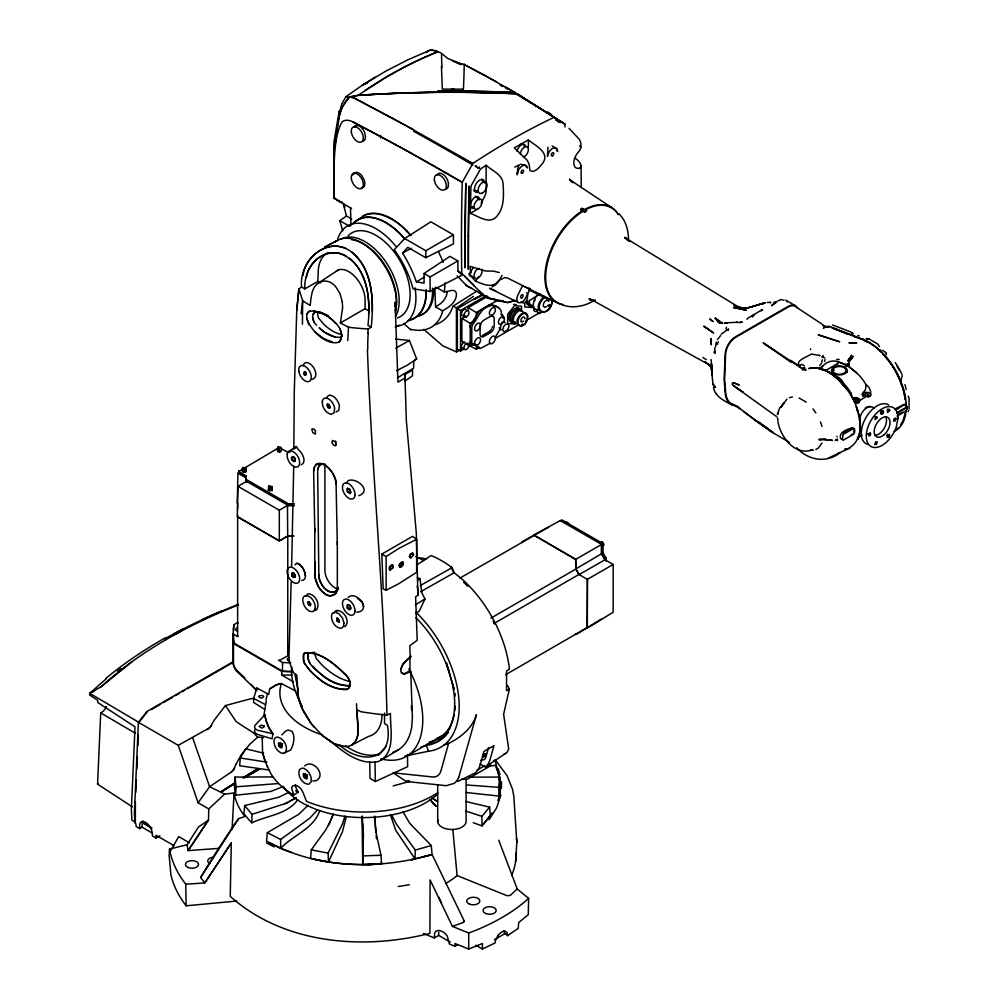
<?xml version="1.0" encoding="UTF-8"?>
<svg xmlns="http://www.w3.org/2000/svg" width="999" height="999" viewBox="0 0 999 999"><rect width="100%" height="100%" fill="white"/><g stroke="black" fill="none" stroke-linecap="round" stroke-linejoin="round"><path stroke-width="1.5" d="M293.981 536.051L287.787 536.051L287.737 655.769L280.095 660.177L278.546 660.202L282.517 662.487L290.809 662.874M337.999 588.061C331.718 600.224 317.357 583.079 318.806 574.313L317.657 469.73L319.48 464.91L323.289 463.811M314.785 561.763L314.922 577.16L318.818 587.3A15.609 9.203 61.2 0 0 324.026 593.144C328.796 598.376 338.461 595.566 337.337 587.799L337.325 541.458M468.069 310.127L468.069 307.704L486.988 296.778M560.339 520.679L561.888 519.88L602.946 543.543L601.498 544.455L601.56 553.821L605.007 559.765L613.161 564.485L613.161 612.237L590.421 626.298L587.35 627.946L587.35 579.383L578.983 574.437L575.886 569.068L575.586 559.452L534.378 535.314L459.877 578.134M292.282 671.54A57.642 33.279 0 0 1 282.492 671.191L282.517 662.487M505.182 86.801L514.96 92.532L514.947 93.794A1137.911 929.107 0 0 0 379.632 94.093L358.366 95.317L349.175 97.353L341.97 107.53L339.373 115.872L333.753 151.236L334.215 198.464L333.716 162.762M333.966 166.184C334.777 151.661 335.077 135.165 341.845 122.103C344.817 119.243 349.4 120.117 352.747 121.778L380.594 136.501A2792.205 1663.585 61.6 0 1 462.25 182.355A2134.826 1232.554 -60 0 0 461.75 273.301L483.279 295.017A42.695 24.65 -60 0 0 494.705 299.363M498.776 840.271L517.22 888.985L528.621 898.388A195.317 112.762 0 0 1 468.706 932.991L468.706 949.05L482.405 943.518L482.43 949.038L495.017 942.956L495.804 939.372L498.339 935.089M503.758 930.606A8.891 5.132 -60 0 1 504.47 933.203L507.642 935.663L507.217 932.779L505.119 931.168A8.866 4.633 -55.9 0 0 498.326 935.064M327.36 406.131L327.36 404.183L329.046 404.732L329.67 408.104L327.997 407.542L327.36 406.131L329.395 407.617L330.02 406.73L329.67 408.104L329.87 407.367M294.418 505.519L288.349 505.494L288.361 503.758L246.129 479.37L246.079 475.874L238.611 471.54L278.546 447.839M293.706 466.296L291.621 566.645M293.831 449.375L294.255 392.707L296.753 310.264L298.876 288.923L301.598 287.013C298.713 262.537 324.95 236.014 348.751 250.025C373.201 266.621 373.988 300.687 371.216 327.21L368.206 328.958A173.302 105.132 -2.7 0 1 348.539 327.235M330.319 821.59L325.861 829.719L311.288 849.787L310.577 858.341C327.597 862.636 345.179 864.422 362.712 864.572L363.411 834.527L362.325 818.119M423.439 933.528L434.29 937.911L434.627 933.004L435.789 931.355L438.099 930.481A9.153 5.844 48 0 1 447.24 935.988L449.425 944.03L454.982 946.278L457.48 944.829M454.982 946.278L455.007 943.506L468.706 949.05M302.422 324.2L302.66 300.761L298.876 288.923L296.753 310.264M374.563 816.146L376.198 833.266L380.994 855.269L381.593 863.91L362.712 864.572L362.038 816.907M514.947 93.794L514.96 92.532L483.866 74.888L464.135 64.498L460.826 63.936M288.349 505.494L246.079 481.093L246.079 475.874M262.225 738.298L262.6 752.996L267.47 767.145M238.848 470.766L238.674 473.314L246.129 477.647L246.116 481.618L237.949 486.326L237.25 516.545L279.308 540.821L287.712 536.076L292.832 536.026M470.229 213.411L470.979 186.039L480.507 169.068L486.113 165.197C491.845 170.667 502.572 174.388 503.059 183.716C503.708 195.105 504.682 208.054 496.141 217.07C488.573 224.613 477.772 215.684 470.229 213.411L474.925 210.702A9.965 5.757 -60 0 0 476.573 209.553M495.879 760.589L506.98 775.524L512.487 789.123L513.798 796.003L516.82 842.407L515.571 861.875M468.706 932.991L452.422 926.41L430.094 879.932L429.907 933.366C362.837 950.399 283.691 944.08 230.245 896.365L231.293 842.969L204.832 882.891L200.599 877.534A1055.044 761.038 -34 0 1 233.179 826.36L238.823 818.481L244.98 816.545A130.419 75.3 0 0 1 234.066 793.019L224.638 794.105L208.766 808.928L208.516 819.954L188.112 850.611L218.818 848.376M297.739 799.799C287.1 814.597 267.058 815.459 251.823 822.814L252.023 814.322L244.63 805.581L278.521 797.327L288.711 792.419M246.004 482.342L246.116 477.684L237.949 472.964L237.25 503.184M514.697 167.145L519.33 164.785L517.682 168.332L517.257 174.8L517.557 172.677A7.118 4.108 -60 0 1 522.24 165.959A7.118 4.108 -60 0 1 527.06 166.97L527.335 167.957L525.387 165.359L520.529 164.211M380.557 137.899L380.607 135.552M841.245 381.243L841.283 379.807L843.918 383.566A40.547 23.414 60 0 1 851.185 393.344L851.21 395.142M277.31 450.761L277.972 447.04L280.132 446.928L281.243 447.664L281.431 450.799L279.845 452.035L277.897 451.698L277.972 447.04M372.327 311.076C372.839 290.022 368.856 265.859 351.636 251.823M272.103 489.385L272.19 486.588L268.956 485.964L268.394 490.247L271.878 490.584L272.103 489.385L270.904 488.698M291.171 582.142L288.923 658.428A178.297 97.415 2.5 0 0 293.619 672.864L296.778 674.962L297.977 695.179L301.686 707.554L311.251 723.688L322.552 735.764L334.603 743.868L345.442 746.715L349.887 745.991L368.656 736.35A44.493 25.687 60 0 0 382.018 714.36M413.524 554.745L412.787 555.744L412.812 553.221L410.139 554.67L409.403 556.768L411.064 553.721L412.812 553.221L413.524 554.745L410.614 558.254L409.54 555.819M303.446 773.588L303.359 776.485L304.683 778.258L306.668 778.758L306.868 775.374L303.446 773.588L305.507 774.1L306.83 775.873L306.668 778.758M371.216 327.21L367.982 325.337C370.866 299.962 368.082 264.285 340.409 253.734C319.568 247.74 303.446 269.705 304.832 288.886L301.598 287.013M535.501 106.668L535.539 105.432L510.664 90.797M246.079 481.093L246.129 479.37M308.129 805.157L298.826 814.26L267.32 832.666L266.546 841.046C311.176 866.183 365.634 869.592 415.01 858.84L415.309 850.049L396.715 824.612L392.07 815.796M245.916 470.754L246.016 467.944L242.707 467.407L242.245 471.703L245.704 472.003L245.916 470.754L244.655 470.104M291.658 666.733C290.634 678.995 294.668 691.033 299.887 701.96M304.832 288.886L317.844 281.406L318.231 271.391A43.194 24.938 60 0 1 327.61 252.859M187.125 844.754L188.112 850.611L208.516 819.954L198.389 827.11L187.125 844.754A355.432 205.207 0 0 0 169.518 849.175A195.317 112.762 0 0 0 185.739 884.14L186.151 905.806L236.8 901.048M347.714 340.659L348.526 327.247L340.384 322.952L342.582 307.942M354.92 742.294L351.798 745.104C362.699 737.025 356.293 720.991 357.205 709.839L360.851 711.688A178.334 97.39 2.5 0 0 386.988 715.022L390.459 713.436C390.035 728.995 396.341 753.371 378.246 761.55C359.34 765.571 342.47 751.31 328.971 739.984M132.33 806.83L97.565 784.153L100.712 712.924L101.686 712.362A7.48 4.321 -60 0 0 106.356 706.43M233.229 661.675L146.978 711.475L138.399 722.327L134.39 812.874L134.865 823.051L135.876 823.638L136.139 826.535L139.635 828.558L142.045 827.172L142.42 822.552L151.848 828.009M135.377 801.697L135.34 822.202L131.868 820.092L131.369 809.377L135.015 726.81L97.677 702.447L97.777 700.374L89.673 695.004L89.723 693.294L106.493 678.558M135.789 792.357L136.339 779.919M136.826 769.043L137.375 756.593M137.85 745.716L138.337 734.827M483.466 757.155L483.603 754.108L485.239 753.758L486.513 754.794L483.916 756.543L482.679 755.669L483.603 754.108M434.29 937.911L438.636 935.401L438.786 932.204M485.089 756.867L485.239 753.758M232.08 829.332L234.066 793.019M282.68 786.725L270.791 791.483L235.627 795.229L236.076 786.812L235.04 777.097L272.64 776.922M909.053 408.978L909.053 398.251L908.166 396.066M282.118 745.229L281.98 747.602L280.657 747.839L278.609 745.978L278.484 743.044L280.244 742.844L282.118 745.229L282.043 744.517L280.981 743.368L279.745 743.768L281.006 746.34L282.23 745.941L282.043 744.517M529.12 300.362L529.92 304.545L533.404 305.844M848.651 366.358L858.853 374.937A40.547 23.414 60 0 1 866.133 384.715L865.471 389.71L862.249 393.693A4.271 2.46 0 0 0 867.157 396.091L869.417 396.678L870.579 395.641M321.228 312.737C331.094 317.382 348.164 330.619 338.898 342.207C316.695 348.651 285.789 295.329 326.835 315.759M714.56 351.723L714.809 347.764M235.04 777.097L234.528 784.877A129.321 74.663 0 0 0 235.627 795.229M295.592 784.627L295.454 786.638L298.139 792.195L293.718 795.042A98.202 56.693 0 0 1 267.445 766.146M368.643 313.411C369.755 293.793 365.434 271.366 349.538 258.279M434.84 287.924L435.564 306.88L442.345 310.789C448.838 307.605 456.368 302.135 456.468 294.143A11.364 6.069 -52.9 0 0 451.361 290.522L444.405 292.02L445.017 282.792M314.785 531.943L313.649 471.053C316.458 451.635 337.737 473.801 336.076 484.016L337.337 544.967M169.518 849.175L169.231 853.158L178.721 836.625L189.41 842.794M837.012 437L837.075 436.313M263.661 753.171L245.717 748.825L240.26 757.979L239.673 765.734L269.605 770.104M295.055 564.997C298.926 557.405 311.613 579.22 301.798 580.506M313.649 471.053L314.398 466.695M244.63 805.581L243.956 813.498A129.321 74.663 0 0 0 251.823 822.814M337.337 587.799L335.377 594.005L330.232 595.879C320.991 593.756 315.322 583.94 314.785 574.962L314.76 528.221M367.832 333.104L368.206 328.958M301.136 313.773L302.66 300.761L310.14 305.482C311.276 297.602 311.139 287.475 318.818 282.717L338.549 269.867M268.956 485.964L268.394 490.247M847.901 360.726L851.623 355.382L847.901 360.726L849.412 361.613L853.096 356.293L851.672 358.716M316.658 325.174C309.603 319.43 311.975 307.405 322.802 313.224M292.17 458.891L292.045 460.089L293.768 461.588L294.98 461.413L294.717 457.917L293.032 456.456L291.346 457.767L292.045 460.089L294.705 461.026L295.417 459.84L294.493 457.505L292.17 457.03L292.932 460.177M347.527 607.055L347.402 608.254L349.113 609.74L350.312 609.59L350.799 608.441L349.837 605.656L348.039 604.832L347.327 606.018L348.276 608.341L350.05 609.19L350.761 608.004L349.837 605.656M495.192 759.652C497.465 773.126 503.746 786.762 498.139 800.636L499.138 796.066L498.676 787.324L499.762 777.085L468.906 777.16M263.811 715.983L266.271 700.898M581.618 208.441L581.168 210.277L581.618 208.441L584.49 209.553A54.883 31.693 -60 0 1 618.418 214.66A54.57 31.506 -60 0 0 585.239 209.952L585.239 212.088M837.574 364.772L837.774 362.974M552.547 299.975C549.9 319.98 528.134 312.562 543.956 296.391M317.657 469.73L318.868 465.609L322.864 463.761M448.376 186.126L448.439 183.379A8.691 5.17 61.3 0 0 443.144 174.438A8.691 5.17 61.3 0 0 436.738 175.275M777.846 414.535L778.096 412.674L777.284 414.435M802.197 369.268L804.707 367.42M269.031 693.044L269.58 689.01L276.323 684.889L281.418 683.541L295.716 691.046M237.837 623.326L237.812 622.427L233.841 624.725L233.167 629.595L233.853 643.106L282.492 671.191M495.242 764.959L499.025 774.1L500.524 787.487L499.138 796.066L465.871 792.494M500.524 787.487L500.037 790.621L499.762 777.085M333.753 151.236C338.399 133.279 334.865 110.552 349.812 96.741L358.379 95.317A1138.073 929.245 0 0 1 497.127 92.932L516.97 93.731L564.934 124.151L565.009 126.985M569.018 128.347L578.883 138.861C581.88 142.507 581.855 148.863 578.271 152.135A11.151 6.444 -60 0 0 576.123 167.994L578.646 168.519C584.39 166.808 578.146 159.84 575.399 158.466M389.448 567.332L389.972 570.167L392.894 568.106L392.919 565.072L391.695 564.897L389.448 567.332L392.12 565.072L392.669 567.37L389.972 570.167L389.235 568.768L390.259 565.933M402.959 562.125L400.075 563.399L399.363 565.409L400.075 567.22L401.748 566.733L403.346 564.46L402.959 562.125L401.448 562.212L399.288 565.546L400.075 567.22L402.797 563.436L403.346 564.46M547.976 147.203L547.44 156.393L548.301 153.571A7.118 4.108 -60 0 1 553.246 148.114A7.118 4.108 -60 0 1 557.367 149.85L557.592 151.586L556.206 148.439L552.185 146.016M507.579 685.514L509.403 689.01L503.621 714.185L508.716 749.1L506.93 752.459L485.402 767.045L480.119 763.998M295.592 448.289L296.566 446.541L298.152 449.4C302.222 452.51 307.255 461.763 301.211 464.885M401.011 669.068L402.659 664.035M345.604 819.417L342.42 831.817L328.471 861.887L314.947 859.365M304.807 774.213L305.057 776.423L305.844 777.222L307.13 776.76M904.495 416.233L904.944 413.773M905.156 413.923L902.447 422.177M399.288 565.546L399.538 564.398M862.224 394.967L863.835 392.894A4.271 2.46 0 0 1 868.843 392.744L870.104 393.469A4.271 2.46 0 0 1 870.778 394.942M350.587 492.619L350.05 489.785L347.402 488.349L347.19 491.583L350.1 493.606L350.587 492.619L348.726 492.607L347.515 490.846L347.402 488.349L349.113 488.836L350.799 492.095L349.837 493.044M348.114 597.539C356.094 589.497 372.664 611.038 356.755 612.237M291.808 575.861L292.083 572.602L293.768 573.089L295.254 575.124L295.254 577.197L293.331 577.534L291.808 575.861L291.983 573.776L293.169 572.864L295.417 576.048L293.968 577.21L292.045 574.812L293.019 576.585M501.236 324.737L499.9 329.42L495.904 336.251M853.558 431.943L853.77 431.081M266.009 699.637L267.345 694.268M859.577 419.605C860.351 412.974 866.895 403.284 874.362 408.067M327.672 404.62L327.497 405.269L327.36 404.183L329.046 404.732M281.243 447.664L279.171 449.175L277.385 448.351L277.897 451.698M303.097 275.387C305.232 255.906 327.098 240.11 345.854 248.489M822.389 359.752L821.265 363.773L819.655 365.534M338.112 587.375C336.051 597.215 323.726 590.421 321.578 583.953A13.736 7.83 61.1 0 1 318.968 576.61M805.406 370.292L805.781 368.968M458.691 777.547L476.448 714.647C472.34 728.109 460.839 737.474 448.588 743.418L440.971 770.778A20.679 11.938 60 0 1 432.417 776.947L393.144 772.826L406.281 781.493L446.253 785.689L454.145 783.353A35.552 20.492 61.6 0 0 458.666 777.522M488.548 747.577L485.701 757.717L484.44 759.615L480.756 760.214M344.992 816.183L342.595 823.476M306.431 277.497C308.454 259.253 330.407 246.154 346.616 256.356M500.874 795.029L496.628 807.854L489.073 819.754M822.127 357.03L822.989 355.981L822.127 357.03L824.962 357.954M264.548 709.302L253.646 702.472L253.646 698.401L256.818 688.036L268.856 694.38M852.859 398.052L855.531 397.577A4.271 2.46 0 0 1 859.502 399.275L859.128 402.235L856.942 403.534M777.884 412.787L779.72 407.917L784.203 402.709L780.843 407.492L783.79 403.259M843.119 434.465L844.13 432.729L851.672 428.371L853.695 428.371A3.559 2.06 -60 0 1 854.582 429.295A8.154 4.708 -60 0 1 854.694 431.268A3.559 2.06 -60 0 1 853.695 434.178L843.119 440.284L842.382 439.685L843.119 434.465L853.695 428.371M517.282 173.526L517.557 172.677M725.986 328.871L726.485 327.297M824.512 361.413L825.099 359.578M859.714 401.336L857.429 403.084L853.983 400.462M728.096 330.307L727.072 329.483L728.096 330.307L728.608 328.808M319.842 810.314C313.961 828.783 293.057 835.064 280.731 848.276L277.198 846.665M333.316 813.835L331.044 819.942M165.147 639.847L165.722 638.261L183.067 628.908M332.892 815.084L328.334 825.574M476.423 291.408L453.171 306.069L450.836 311.426A74.101 42.782 60 0 1 435.327 324.625M761.338 310.901C761.151 308.154 763.998 311.176 761.875 309.49M233.841 634.39L237.837 636.7L237.799 635.801M208.766 808.928L198.139 802.784L209.603 786.725L231.568 771.877L233.704 769.492L236.139 763.798M832.042 371.541L831.705 372.365L833.903 370.167M473.201 822.676L482.055 825.911L492.195 813.036L483.391 824.375M716.283 342.083L715.596 346.69M889.197 436.688L889.46 434.503L887.362 435.714L887.162 437.087L888.398 437.487L889.197 436.688L886.887 435.402M877.085 417.744L875.049 419.705L875.286 417.095L876.96 416.833L877.085 417.744L874.5 416.171M889.659 410.477L887.624 412.437L887.362 410.527L888.398 409.378L889.435 409.328L889.659 410.477L887.199 409.128M237.837 516.096L237.812 516.982L278.509 540.484L280.07 540.509L287.787 536.051M883.066 413.361L883.378 410.689L880.906 412.125L880.619 413.798L882.167 414.298L883.066 413.361L880.381 411.85M271.878 490.584L272.19 486.588M245.704 472.003L246.016 467.944M417.207 577.709L420.005 578.808L421.778 592.732L424.962 598.988L419.318 611.076L415.621 613.486M328.471 861.887L328.097 853.134L340.434 828.059A29.82 8.829 -81.3 0 0 342.607 823.526M717.419 339.573L720.616 335.602M870.104 435.364L870.778 433.941L870.104 432.667L868.543 433.966L868.98 435.976L870.104 435.364L867.457 434.028M346.453 483.066L348.014 480.769L349.613 480.182C358.354 478.696 371.665 491.171 358.778 495.691M341.296 339.285L338.898 342.207M307.03 314.398L308.341 311.75L310.364 310.939M528.034 287.974A57.243 33.054 -60 0 1 522.652 285.589L517.957 294.892A7.118 4.108 -60 0 0 518.668 302.672A7.118 4.108 -60 0 0 525.774 297.702L529.757 289.797M481.118 203.297L484.465 196.753A9.965 5.757 -60 0 0 486.113 190.572L486.113 165.197M901.235 379.97L902.234 375.05M908.079 411.738L908.703 410.514M138.399 722.327L178.247 745.329L209.778 727.684L214.498 719.804L225.449 705.556L248.139 699.45A23.327 13.474 0 0 1 253.346 698.463M305.869 596.166L307.804 593.843C314.835 593.468 320.829 604.095 316.546 609.84L315.284 610.389M565.921 522.727L566.47 521.74L568.581 523.488M554.233 117.258A713.036 411.675 -60 0 0 472.902 163.411L462.25 182.355L407.817 151.336L352.747 121.778M849.237 364.997L846.877 366.358L845.366 365.484L848.913 362.874M846.877 366.358L849.4 364.335M342.445 335.664L340.622 337.387L335.227 337.075L324.613 332.317A36.613 22.527 63.5 0 1 319.218 327.759A37.9 23.252 63.3 0 0 335.227 337.075M352.934 174.675L353.983 172.927L357.043 172.303A9.278 5.382 60.3 0 1 361.7 175.537L364.235 179.907L364.922 183.666L364.223 186.613L361.738 188.074M900.611 424.85L902.259 422.127M200.599 877.534L238.286 818.955M313.024 314.111L314.747 312.35M231.293 842.969L204.832 882.891A355.432 205.207 0 0 1 185.739 884.14M462.362 64.361L447.689 58.417L441.121 53.109L436.563 50.974L430.182 50.15L407.492 59.977L385.814 71.141L362.287 85.252L345.966 96.628L341.795 103.759L339.161 113.736L339.223 111.001L333.903 142.22L334.028 197.365L339.136 201.523L341.233 201.761M281.855 734.889L285.726 730.943L288.162 730.032L292.095 731.368C295.479 737.012 293.581 744.73 290.672 750.062L282.717 753.433C277.535 752.197 274.238 746.715 273.963 741.62A8.791 5.07 59.9 0 1 277.585 737.112C283.704 738.486 288.236 746.241 285.702 752.135L284.453 753.109M240.547 755.694L249.862 744.168L257.742 737.162A15.559 9.228 0.5 0 1 263.424 737.786M474.088 277.31A6.406 3.696 -60 0 1 473.002 277.485L472.015 277.247L475.462 281.119L478.446 276.873M783.328 404.133L786.912 399.088M822.002 442.957L818.418 448.002L815.871 449.45M802.871 369.817L804.083 368.144L802.909 369.992M522.04 542.482L522.802 541.995M505.581 674.712L587.162 627.622L587.462 580.207L586.663 578.871M308.753 653.234C304.62 663.423 317.869 671.028 324.088 676.922A61.139 38.711 65.3 0 0 348.114 685.764L349.812 685.277M575.886 633.903L575.124 634.365M488.673 817.632L490.334 815.346L489.635 807.142L465.809 801.51M305.694 375.212L306.131 373.414L304.645 371.815L305.906 372.54L303.933 372.152L304.458 374.962L306.306 374.388M317.482 809.852L309.865 818.131L280.632 839.472L280.731 848.276M746.927 319.355L747.527 318.556M521.478 311.151L520.529 309.228L518.568 308.441L513.424 311.388C509.877 314.123 508.503 324.687 515.334 322.415M837.599 363.599L826.772 369.88M326.76 397.202L328.758 395.404L330.394 395.292M519.08 308.341L517.157 307.617C511.763 309.078 506.968 315.859 509.989 321.191L511.338 322.015M502.085 275.437C495.554 287.6 489.947 287.4 475.462 281.119M403.359 663.136C424.85 645.354 394.318 667.045 402.035 672.901L404.27 674.387L410.726 671.34L412.4 717.457L411.788 726.36A70.342 40.609 60 0 1 392.857 752.284M147.103 711.975L138.886 722.389L89.723 693.294L101.211 686.688A466.908 259.99 -1.7 0 1 238.549 604.894M580.019 168.019L580.806 167.033M715.359 353.184L714.26 352.385L715.247 351.223M482.055 825.911L481.843 816.358L489.635 807.142M378.421 755.194L386.388 746.016M353.983 172.927L352.447 174.638L355.731 172.74M822.964 365.896L819.517 368.956L822.964 365.896A40.609 23.452 60 0 1 835.301 361.064L845.853 364.635L836.937 361.251M404.682 238.536L394.293 249.675A72.59 41.908 60 0 1 413.074 288.798L430.094 291.471L462.038 275.15L458.004 271.141L457.842 260.926L449.937 256.368L424.063 273.464L424.063 283.104L416.383 281.905A81.119 46.841 60 0 0 402.51 253.022L407.817 247.327L425.811 257.717L453.434 243.918L453.409 234.802L430.856 221.79L404.682 238.536L425.811 250.737L453.409 234.802M264.897 714.772L265.921 720.279L268.993 727.921L272.977 733.853A98.451 58.042 -3.6 0 1 264.897 714.772L254.945 725.374A7.555 4.458 -3.5 0 0 257.567 730.219L272.977 733.853L272.015 738.81L257.33 734.315A7.817 4.408 3.4 0 1 254.845 729.67M823.376 328.284L825.249 326.536L829.919 326.461L863.036 339.323A52.635 30.395 60 0 1 906.255 405.844L905.643 404.583L903.895 404.47L894.892 409.028M358.191 220.105L363.124 215.996A57.393 32.742 59.4 0 1 391.608 218.681M231.568 771.877L232.842 770.616A17.545 10.377 -2.6 0 0 234.465 767.894M426.873 51.886L426.098 52.635L427.048 51.711M544.805 296.953C529.058 312.887 551.735 319.343 552.509 298.951M824.038 327.772L825.249 326.536L822.489 324.7L824.962 327.485M517.22 888.985L510.239 895.416L507.105 895.728L457.105 875.561A113.861 65.734 0 0 1 445.517 883.653M721.191 334.19L726.673 330.219M601.198 542.744L602.06 542.007L603.421 543.119L603.97 545.079L602.872 545.691M341.97 336.563L340.622 337.387M101.211 686.688L132.193 661.588M523.701 321.216L521.066 321.915L521.128 319.056L522.827 317.145L523.876 316.87L524.825 317.957A2.872 1.661 -60.1 0 1 524.837 318.781M315.372 465.097L316.708 463.998C327.422 461.638 335.314 474.575 336.076 484.016M851.235 434.777L852.272 433.953M296.204 797.589L287 803.021L252.023 814.322M747.989 318.094L751.111 316.221M304.658 765.983C312.787 758.253 327.01 775.361 316.046 780.719L312.837 780.943M344.817 626.673C351.024 621.54 343.644 609.777 336.426 610.489L334.665 611.775M832.966 370.592L833.815 369.967M295.729 797.976L284.727 803.82M751.847 315.809L761.4 310.177M405.045 381.056L412.45 375.836L412.624 370.067L404.895 374.563L405.007 379.757M417.245 564.71L431.093 555.519A101.586 58.629 60 0 1 452.097 567.657L454.195 572.714L462.437 579.495A92.108 53.172 60 0 1 509.415 669.018M509.403 669.018L506.555 671.028L506.555 690.709L509.403 689.01M423.738 329.358L442.844 345.854L456.431 351.873L456.431 307.954L473.439 296.391M404.895 374.563L406.331 420.379L416.308 532.991L417.907 595.217L415.621 596.815L417.207 640.284L409.79 645.704L410.227 657.767M507.642 935.663L518.194 928.396L518.693 922.564L528.271 914.659L528.621 898.388M342.744 230.794L339.772 220.642L346.491 216.009L351.748 219.043M289.186 451.198L296.129 446.516M364.872 90.772L386.238 77.135L405.419 66.521M398.526 749.712L381.193 760.189M395.629 339.098L409.465 340.472L416.67 359.028L407.105 365.309L396.553 370.666M546.578 306.568L544.692 307.342L543.256 306.006C542.882 303.509 545.466 299.076 548.276 300.649L548.726 301.536M435.564 306.88L439.747 304.208A11.389 6.568 -60 0 0 447.315 291.696M529.757 300.449L540.084 293.856M386.126 590.247L386.126 556.555L398.863 548.426L416.633 539.248L416.633 572.327L398.863 583.653L386.126 590.247L383.166 588.873L381.83 554.095L412.525 536.363L416.633 539.248M269.58 689.01L275.999 684.964L281.418 683.541A83.966 48.476 0 0 0 322.565 735.002M857.367 437.812L862.112 435.027M602.946 543.543L603.059 552.872L575.774 568.98L579.083 574.6L605.007 559.765M242.807 777.971L258.179 768.506L243.706 777.434M373.376 78.421L375.174 77.298L362.287 85.252L367.307 82.855M482.854 294.018L473.776 299.638L483.516 294.73M522.152 541.745L548.663 527.247M601.598 618.918L575.774 634.627M857.529 437.699L858.203 437.287M395.729 348.201L409.465 340.472M415.359 604.87L424.962 598.988M416.383 281.905L423.876 277.36M309.453 652.809L310.264 652.609L308.891 653.134A7.755 4.196 62.8 0 0 307.642 656.418L308.878 661.326M564.51 522.927L566.47 521.74M278.609 745.978L282.667 743.718M228.771 787.2L220.617 792.107L209.603 786.725L192.757 737.911M454.195 572.714L420.666 591.72M235.14 783.416L220.629 792.107L224.638 794.105M452.097 567.644L420.279 585.564M231.418 785.601L235.327 783.278M246.541 776.648L248.901 775.261M244.33 777.959L259.977 768.768L251.211 773.9M859.677 400.424L867.157 396.091M835.414 440.384L837.362 439.26L837.424 440.459L837.362 439.26L835.414 440.384L836.3 439.91M353.883 127.298L356.081 126.024M361.488 187.75L363.673 186.488M340.384 322.952L365.097 308.679L369.068 310.976M424.063 273.464L430.094 276.948L457.842 260.926M584.49 209.553L584.49 210.777L582.979 211.651L582.979 210.414L581.131 208.866M464.46 348.738L460.527 350.999L457.342 349.188L457.342 308.654L477.335 297.115M457.342 308.654L460.527 310.489L485.651 295.979M468.069 345.08L476.398 349.238L476.398 347.14A6.194 3.571 -60 0 0 472.028 344.618L470.217 345.666L461.888 341.508L461.888 318.419L463.973 317.22A5.794 3.347 -60 0 0 465.546 315.946M468.069 307.704L476.398 312.512L497.539 300.312M470.217 345.666L470.217 323.239L472.028 322.19A6.194 3.571 -60 0 0 476.398 314.61L476.398 312.512M405.07 378.047L397.964 382.142L395.055 302.173L395.08 303.908A49.163 28.384 60 0 1 395.017 306.406M482.342 335.577L488.886 331.805A5.332 3.084 -60 0 0 491.545 328.983M468.381 346.466L471.004 344.955M476.398 349.238L479.083 347.689M495.154 338.411L517.919 325.262M525.961 320.629L539.348 312.899M490.397 343.132L480.881 348.251L478.908 348.164L477.047 345.429L474.138 345.229A5.332 3.084 -60 0 1 471.778 342.557L471.778 328.034A5.332 3.084 -60 0 1 474.138 322.615C478.946 316.296 480.869 307.867 490.397 305.944A5.332 3.084 -60 0 1 493.056 305.682L494.018 306.543C498.551 305.532 501.773 310.077 501.523 314.223L502.634 315.147A5.332 3.084 -60 0 1 503.071 318.431M595.129 299.95C585.177 306.331 572.439 309.116 561.226 304.458M237.949 486.326L279.308 510.202L287.462 505.494L294.293 505.494M151.149 709.652L160.564 704.208M163.249 702.659L172.665 697.227M175.362 695.666L179.395 693.343M182.093 691.783L184.778 690.234M187.475 688.673L233.217 662.275M333.354 613.136L336.8 611.151M801.298 364.672L798.738 366.146L800.699 367.545M97.565 784.153L98.414 783.666M845.366 365.484L848.913 363.436M601.598 544.43L560.239 520.566L533.716 535.064L575.774 559.34L601.598 544.43L601.598 553.858L604.557 558.965L606.068 558.141L603.059 552.872M490.834 618.169L575.886 569.068M151.623 828.134L142.42 822.552M493.943 623.538L578.983 574.437M587.35 579.383L613.161 564.485M139.635 828.558L139.635 825.449A8.904 4.858 57.5 0 1 145.604 822.364A8.904 4.858 57.5 0 1 152.21 832.704L152.497 835.988L156.006 838.011L159.915 835.751M896.715 412.824L906.78 407.018L907.279 407.892A3.559 2.06 -60 0 1 906.268 410.789L897.027 416.133M897.214 413.111L907.279 407.305M898.201 414.735L902.759 412.088M897.127 428.696L899.337 427.41M407.167 755.918L441.533 736.076M476.81 770.291L484.665 765.758M494.405 939.684L504.507 933.853M410.726 671.34L409.94 670.878L403.646 673.938L401.386 672.577M513.698 300.861L507.567 302.56L493.831 299.163L497.102 300.736A39.286 22.665 -59.9 0 0 503.171 301.386M308.991 605.144L310.264 605.581L310.239 603.696L308.229 601.623L309.303 602.06L308.229 601.623L307.767 602.884L308.991 605.144L311.026 603.995M347.527 488.986L348.276 488.561M417.557 580.194L420.005 578.808M513.636 300.911L507.567 302.56M847.701 448.888C881.118 430.944 841.47 360.764 808.678 368.594C824.487 364.71 838.298 377.872 846.977 389.535L839.235 380.494M305.057 776.423L307.617 774.999M528.384 139.91L514.298 147.889L526.885 159.915A8.541 4.67 62.5 0 1 529.233 165.022L529.87 170.28C534.215 174.251 540.272 166.234 542.832 163.037C550.349 152.385 534.627 145.317 528.384 139.91L528.384 146.041A9.978 5.757 -60 0 1 528.246 147.802M452.422 926.41L463.274 922.477L464.373 921.29L432.305 854.932M402.51 253.022L411.413 248.276M318.818 282.717L323.251 281.131L326.436 281.144A20.467 14.873 78.5 0 1 335.502 286.413L339.885 293.344L342.232 301.636M600.199 542.969L602.06 542.007M395.229 327.21L399.3 325.112M308.104 604.195L310.202 603.109M336.775 620.754L338.948 622.14L338.923 620.254L336.913 618.181L337.987 618.618L336.913 618.181L336.775 620.754L338.873 619.667M777.721 300.874L781.68 299.488M397.365 377.834L413.598 368.156C414.036 365.347 412.45 359.565 416.67 359.028M463.274 922.477L464.223 920.791M828.658 457.979L840.259 452.485C826.61 463.698 808.041 460.339 796.74 447.752M801.685 364.248L804.42 365.859M837.999 453.534L850.174 447.889M369.73 761.9L369.98 778.258L375.312 781.53L407.642 766.67L407.467 754.482M202.385 619.48L222.465 610.639M493.394 761.063L496.216 759.827M457.767 781.443L475.337 772.864A35.564 20.529 60 0 0 480.119 765.022L483.891 751.46L493.956 745.654L490.247 758.978A35.652 20.592 60 0 1 485.402 767.045M503.958 754.12L505.631 753.396M364.672 83.804L367.507 82.855M212.238 615.022L238.212 604.345M763.848 303.109L761.525 304.358L764.647 302.922L750.411 307.155L765.259 302.759L749.612 307.355M406.281 781.493L408.878 780.544M443.918 745.117L448.588 743.418M473.064 207.105L470.854 207.417M867.994 397.14L870.491 395.379L870.716 391.908L869.118 387.45L866.133 384.715M420.904 747.14L426.236 745.391A82.905 47.865 60 0 0 454.083 693.855L452.322 683.453L446.378 662.874L454.258 689.472M336.001 412.063L338.736 410.489L339.385 405.756A9.216 5.357 58.4 0 0 330.394 395.329M422.727 856.88L430.469 854.932L411.188 859.852L432.08 854.757L431.281 845.554L409.702 823.238L402.984 811.825M491.883 287.013L495.679 284.74L499.562 280.07L504.832 277.61L507.517 278.034L522.652 285.589M415.309 850.049L431.281 845.554M393.219 785.901L409.627 781.418M581.455 209.89L584.49 210.777M415.959 612.237A89.311 51.561 60 0 1 458.803 698.164A89.311 51.561 60 0 1 428.559 751.211L404.832 756.118M853.059 399.15L856.98 398.901L859.615 400.599M823.451 438.986L818.805 439.56L819.892 439.572M348.102 685.726L349.687 685.364M789.46 397.639L792.394 396.978M842.594 439.11L840.571 438.661C838.473 431.73 847.639 429.395 852.247 427.659L853.795 429.57M826.273 327.048L829.12 326.91M812 449.962C794.492 456.006 780.444 436.663 777.859 421.428M345.954 689.522C352.272 688.698 350.149 679.857 347.215 676.46C336.176 665.883 320.404 649.924 304.008 653.521L303.234 659.627A9.853 5.42 62.5 0 0 304.558 663.436C314.148 677.01 330.02 690.297 347.602 689.173C352.56 685.689 349.2 678.383 345.891 674.887C334.965 664.26 320.679 651.435 304.558 652.971A9.853 5.42 62.5 0 0 303.234 655.132L304.171 662.699L309.003 669.517A64.111 40.122 64.8 0 0 320.879 680.207M845.042 449.463L846.977 449.088L844.617 449.413M278.421 783.541L236.076 786.812M844.717 449.45L846.977 449.088M398.264 886.513L409.353 884.752M753.096 314.972L754.17 315.185M870.466 406.368L867.694 406.78A12.837 7.405 -60 0 0 865.271 408.042M479.495 347.352L477.397 347.29L475.536 344.555L472.627 344.355A5.332 3.084 -60 0 1 470.267 341.683M327.997 407.542L328.796 407.455M487.762 766.27L495.629 765.371M845.042 387.088C836.85 376.71 824.899 366.421 810.826 368.019L811.325 367.957M345.966 96.628L349.175 97.353M810.826 368.019L817.082 367.932M532.292 306.406L529.195 305.806L527.422 301.348M767.244 302.547L770.366 302.31M736.263 322.315L737.262 322.327L724.675 322.839M242.158 468.693L245.404 469.255M367.732 864.697L376.898 864.235M268.306 487.237L271.603 487.862M363.249 855.893L380.994 855.269M372.177 864.447L362.712 864.572M244.792 677.959C240.11 672.814 231.78 668.281 233.042 660.052L233.042 633.354L233.504 643.481L281.843 671.403L281.843 675.149L292.083 674.999M737 322.327L738.049 322.327M821.59 439.572L819.729 439.572L832.467 440.372L829.507 440.122M288.361 503.758L294.368 503.746M311.713 379.433C320.654 377.684 313.299 362.175 305.981 362.575A9.228 5.195 62 0 0 303.271 365.646M290.135 452.048L287.325 452.023L281.144 448.476M463.349 89.186L442.307 89.111L441.433 66.196M281.843 671.403L292.083 671.553M741.67 322.078L739.16 322.565L742.257 322.19M782.766 300.137L784.003 300.175M592.744 299.925L589.76 299.8L593.006 300.287L589.198 298.876L595.267 301.336L589.198 298.876M822.564 369.942L825.249 370.142M466.545 784.964L498.676 787.324M802.622 368.294L801.785 368.219L805.856 370.279M821.99 369.88L823.438 370.005M513.561 304.345L516.333 304.595M533.216 307.68L524.75 306.918L524.75 302.685M514.597 324.063L507.679 323.451L507.679 314.223L514.597 305.619L521.515 306.231L521.515 310.851M348.276 608.341L347.402 608.254L347.19 604.782L348.376 604.62L350.587 606.955M713.623 333.204L703.895 326.323L712.724 332.205M471.665 276.611L469.717 275.824L468.981 273.838M318.269 312.325L321.104 312.749M240.26 757.979L266.945 762.175M313.848 310.901L323.726 313.611M312.625 652.809L314.91 653.196M738.061 307.08L733.89 305.282L742.544 307.967M311.288 849.787L328.097 853.134M461.738 779.257L467.157 779.295L489.635 766.345L490.571 764.972L490.197 763.511M825.536 370.167L838.81 377.622L841.72 381.231M825.074 439.21L824.212 439.011L827.11 439.697M857.829 335.414L859.227 335.839M819.18 355.369L820.004 355.594L811.375 354.033C809.764 355.719 793.456 361.076 799.849 365.671M520.754 302.197L523.439 302.934L526.635 301.935L527.722 295.267A5.457 3.159 -60 0 0 526.585 292.769M452.634 61.026L460.676 64.386M513.748 300.299L516.72 301.111M516.083 324.013L514.872 323.664C511.226 320.042 514.685 313.911 518.106 311.338A8.154 4.708 -60 0 1 521.128 310.302L523.626 312.262M818.818 368.144L822.314 369.168M832.617 324.987L850.811 331.943M296.653 563.249C301.973 564.772 305.007 570.679 305.344 575.923M324.163 463.973L325.524 464.41M820.154 368.544L823.313 369.58M465.784 811.063L481.843 816.358M882.579 350.387L886.2 352.635M291.546 852.397L283.216 849.537L270.504 843.281M495.729 290.784L489.473 288.261L518.131 302.397M529.52 305.682L527.097 304.283L526.036 301.211M436.563 50.974L431.668 49.975A21.354 12.737 68.5 0 0 427.722 51.249M499.25 272.527L493.556 271.141L485.377 271.016L470.167 266.321L470.579 273.414L470.929 271.828A6.406 3.696 -60 0 1 473.588 267.52M471.491 288.261L467.145 286.201L457.155 275.849M769.779 302.36L770.978 302.822M831.518 327.61L851.185 335.252M860.014 338.686L865.184 340.759A51.898 29.958 60 0 1 871.103 343.993M833.353 328.559L847.439 334.028M851.96 335.552L855.319 336.863M854.507 336.775L858.84 338.236M332.417 342.008L323.589 338.536L314.922 331.905M714.909 352.772L714.26 352.385M458.241 62.912L455.157 61.538M861.525 429.682L859.577 427.535M737.949 306.656L741.196 308.104L737.949 306.656L739.884 307.667M722.514 323.401L715.247 318.144L718.731 322.515L721.228 323.289L718.693 322.477L715.247 318.144L722.452 323.376M799.1 398.039L806.23 402.16M524.7 286.738L555.057 301.536M864.522 340.671L867.956 342.357M528.633 289.747L548.738 299.725M325.037 314.048L328.484 315.759M868.918 338.886L877.771 344.068L879.457 346.591M267.32 832.666L280.632 839.472M456.868 62.512L460.926 64.61M415.809 556.493L423.863 560.651M464.135 64.498L496.228 81.706M703.895 326.323L707.592 328.609M253.646 698.401L265.235 704.507M789.31 442.295L772.215 432.267L743.568 411.538M266.396 842.806L274.101 846.927M413.723 129.77L353.846 97.852L349.812 96.741L354.108 97.989L398.901 121.678L472.902 163.411M592.307 300.137L709.652 365.085L704.919 361.863L706.418 362.799M505.669 87.987L508.204 89.41M437.587 801.56L432.08 798.001M826.523 371.029L829.757 372.852M488.399 298.351L465.546 284.777M500.062 85.027L502.684 86.538M510.576 91.071L513.199 92.582M522.402 97.877L535.539 105.432M731.817 404.745C724.45 401.036 714.947 396.603 713.473 387.387M381.83 554.095L386.126 556.555M785.664 300.112L795.291 305.669M732.167 404.12L740.109 408.703L736.9 406.206L754.794 420.055M334.041 198.364L351.561 208.479M458.004 271.141L461.75 273.301M339.772 220.642L349.7 226.373M435.989 287.163L444.405 292.02M453.171 306.069L456.431 307.954M461.888 318.419L470.217 323.239M317.844 281.406L320.492 282.929M281.843 675.149L293.531 681.905M475.849 945.241L482.43 949.038M438.636 935.401L450.212 942.082M142.045 827.172L152.335 833.104M174.201 845.766L156.006 835.251L156.006 838.011M517.157 307.617L518.568 308.441M512.037 310.577L513.424 311.388M100.712 712.924L135.477 733.303M357.405 598.326L362.175 601.848L363.786 606.605M881.106 410.626L883.628 412.125M412 553.384L412.787 553.858M399.538 566.208L400.299 566.67M389.448 569.23L390.259 569.705M627.322 240.035L625.724 237.5L627.759 240.072L624.65 237.487L736.75 305.919M436.938 801.223L432.167 798.064M880.319 350.05L880.831 350.312M887.299 434.178L889.659 435.626M514.96 92.582A1137.986 929.008 0 0 0 437.612 91.146A1137.499 928.67 0 0 1 514.96 92.532L564.934 124.151L516.97 93.731M585.239 209.952L586.75 210.914L584.74 212.088L583.229 211.126A54.57 31.506 -60 0 0 547.052 264.66A54.57 31.506 -60 0 0 563.523 304.633M558.416 120.891L560.814 122.452M801.585 368.206L763.099 342.782L790.971 362.225M847.364 365.509L856.78 372.739M331.069 741.982L322.552 735.764M611.438 207.417L569.992 179.857L572.914 182.705L569.505 179.096L571.103 181.019M764.123 343.594L774.3 350.399M703.034 357.505L706.256 359.702M736.101 387.649L743.244 392.307L733.628 385.776L776.685 416.645M821.565 323.826L795.916 306.93A14.236 8.217 -60 0 0 788.024 307.08L735.689 337.3A14.236 8.217 -60 0 0 725.636 354.158L724.625 379.133L725.711 392.744A28.459 16.434 -60 0 0 734.789 404.945M338.848 744.492C360.589 764.909 393.918 761.713 387.412 725.324L384.528 723.651L384.528 713.049M800.586 367.195L790.696 360.389L792.407 361.875M288.948 661.151L287.45 660.027A3.634 2.098 0 0 1 288.948 657.567M237.362 631.368L235.864 630.244A3.634 2.098 0 0 1 237.362 627.784M627.297 239.548L629.807 241.496L624.65 237.487M832.979 375.062L836.151 377.61M875.012 346.728L880.793 351.748M403.696 323.501L410.989 330.007M429.845 799.4L436.363 806.355M708.241 364.198L707.529 363.474L710.277 366.508M838.81 377.622L840.896 380.244M845.716 370.866L846.902 372.44M886.475 354.62L886.038 353.596M256.056 689.635L251.161 684.39M618.781 213.636C625.861 220.23 628.383 230.245 628.546 239.623M464.585 276.036L474.2 285.714M479.545 291.084L481.68 293.244A41.983 24.238 -60 0 0 483.753 294.967M498.476 307.917L495.879 305.944L491.545 304.807A5.332 3.084 -60 0 0 488.886 305.082L479.458 310.864L472.627 321.753A5.332 3.084 -60 0 0 470.267 327.16M862.537 395.704L863.186 396.378M433.953 804.207L435.689 806.018L431.406 801.41M882.716 353.671L887.886 359.565M328.771 404.52L329.682 406.143M257.742 737.162L252.947 732.429L242.62 725.936A390.572 300.449 -41.3 0 1 235.976 721.365L225.449 705.556M579.707 145.617L580.769 147.702M313.886 726.972L309.99 721.99M888.798 360.776L890.596 363.186A51.898 29.958 60 0 1 898.9 377.572L903.583 390.422L905.356 399.3M812.936 408.841L815.871 412.899M715.621 392.944L716.533 394.293M309.378 662.3L310.239 663.611M415.01 858.84L395.654 830.194L390.397 814.585M477.197 196.441L478.071 199.013M173.701 633.841L174.301 634.79M852.584 398.339L853.134 399.263M343.456 203.796L344.905 207.105M314.123 322.078L312.699 317.395M341.945 202.06L342.719 203.371M897.127 366.446L899.337 370.292M300.524 703.146L302.41 706.693M304.42 713.124L302.585 709.477A43.344 24.226 52.4 0 1 297.477 691.795M846.665 371.541L847.002 372.227M441.546 903.071L438.698 897.202M293.718 795.042L291.546 787.687L292.869 785.826L295.267 785.301C302.972 787.012 303.609 795.629 306.631 801.423A98.202 56.693 0 0 0 437.774 792.657M451.148 567.195L453.958 573.139M904.944 384.54L906.218 389.46M308.803 324.825L306.793 318.306M339.697 328.359L341.658 334.64M900.136 380.956L898.713 377.647A51.748 29.883 60 0 0 896.902 373.938M426.236 745.391L428.559 751.211M237.799 503.621L237.625 509.403M852.06 397.29L851.185 393.344M496.391 767.819L498.751 774.063L500.287 785.152L498.751 774.063L499.65 780.157M900.611 382.068L902.259 386.675M178.247 745.329L198.139 802.784M856.106 406.793C859.889 417.045 862.012 428.808 857.916 439.298L859.552 433.966L860.151 426.985L859.54 419.193M777.384 417.807L777.634 418.556M820.479 421.853L822.002 426.473M452.322 683.453L453.871 688.274M498.101 768.581L499.95 774.525M856.618 407.967L857.542 410.964M902.634 387.949L903.383 390.472M298.326 690.821L295.03 674.924M262.6 752.996L265.097 761.862M343.456 204.633L346.491 216.009M710.689 365.509L711.475 368.606M710.988 367.545L711.725 370.629L711.563 369.68M903.658 391.645L904.22 393.993M279.171 449.175L279.845 452.035M810.551 348.863L810.738 349.662M381.206 862.062L381.593 863.91M777.846 419.268L778.059 420.267M904.595 394.717L904.744 395.429M904.495 395.167L905.169 399.625M524.15 145.192L524.363 146.716M376.473 838.748L376.161 835.664M711.513 369.193L713.024 384.94M452.822 829.407L457.105 875.561M375.811 832.067L375.174 824.724M582.629 208.391L582.754 209.79M362.937 829.607L362.525 823.613M365.497 136.888L364.598 132.38A8.691 5.157 61.3 0 0 354.283 126.423M375.025 822.951L374.6 817.419M318.806 574.313L318.981 576.623M314.223 652.222L316.208 658.453L321.154 664.098A61.663 35.602 60 0 0 350.562 681.593M712.037 372.19L711.45 363.599L712.162 373.851M711.101 359.465L712.287 375.487M516.533 838.099L516.82 842.407M169.043 854.445L170.879 874.674A194.643 112.375 0 0 0 186.151 905.806M269.43 487.974L269.605 490.934M243.344 469.393L243.519 472.34M356.518 703.758L358.117 732.854M386.975 715.047C384.066 592.931 371.828 471.366 367.407 349.338M906.78 407.018C906.53 400.849 899.013 408.941 896.715 409.34A3.559 2.06 -60 0 0 895.753 410.114M238.611 471.54L238.674 473.314M905.718 402.884L905.831 406.356M362.387 820.391L362.275 815.946M350.899 225.724L350.524 207.879M375.025 761.937L375.312 781.53M339.123 200.312L339.136 201.523M333.766 174.8L333.866 186.588M581.243 187.662L581.093 165.871M501.411 781.755L501.461 787.999M287.462 505.494L287.712 536.076M233.841 624.725L233.853 630.531M233.504 643.481L233.516 664.81L234.365 667.732L236.014 670.441L256.818 690.609L256.818 688.036M606.068 558.141L606.068 561.126M575.774 559.34L575.774 568.98M466.108 779.232L466.108 820.791A14.236 8.217 0 0 1 451.036 829.495A14.236 8.217 0 0 1 437.899 819.804M460.527 310.489L460.527 350.999M437.699 784.852L437.699 821.79M430.094 276.948L430.094 291.471M425.811 250.737L425.811 257.717M409.94 657.592L409.94 670.878M365.097 308.679L365.097 299.962A23.127 13.349 60 0 0 354.146 275.824A23.127 13.349 60 0 0 335.964 271.366M324.9 465.821L324.9 570.254A14.236 8.217 60 0 0 327.422 579.57A14.436 8.329 60 0 0 331.331 584.952A14.036 8.104 60 0 0 336.176 588.448A14.436 8.329 60 0 0 338.586 589.135M317.407 312.225L318.344 317.794L323.601 324.026A38.262 22.09 60 0 0 341.695 334.478M279.308 510.202L279.308 540.821M237.625 515.621L237.625 636.238M209.69 863.66A6.581 3.796 0 0 1 208.129 859.727A6.581 3.796 0 0 1 213.611 857.204M142.195 822.689A8.891 5.132 60 0 1 143.044 821.028M345.941 816.658A22.128 6.494 -81.3 0 1 345.567 819.417M211.588 725.212A17.195 9.94 0.1 0 1 207.168 729.607M236.388 763.835A133.754 79.708 -1.5 0 1 240.871 755.768M516.158 853.271A152.323 87.949 0 0 1 511.55 875.611M437.649 794.03A87.175 50.325 0 0 1 356.243 817.394A87.175 50.325 0 0 1 283.104 786.225M105.944 678.333A498.014 288.024 0.1 0 1 165.135 637.911M92.67 692.17A497.839 297.29 1.8 0 1 94.693 690.297M117.507 671.228A497.839 297.29 1.8 0 1 120.979 668.593M175.612 634.078A497.839 297.29 1.8 0 1 180.881 631.306M173.863 633.94A497.902 286.825 -0.1 0 1 212.387 615.147M735.963 405.756A29.171 16.846 -60 0 1 725.199 393.069L724.125 379.42L725.149 354.408A14.948 8.629 -60 0 1 735.714 336.7L788.011 306.506A14.948 8.629 -60 0 1 797.614 308.079M786.7 301.423A6.756 3.909 -60 0 1 787.362 301.898M752.297 316.983A6.756 3.909 -60 0 1 753.296 316.408M717.432 344.368A6.756 3.909 -60 0 1 718.244 341.808M906.13 410.327A52.635 30.395 60 0 1 894.167 431.456M872.09 344.63A51.898 29.958 60 0 1 874.038 346.004M895.229 362.512A61.676 29.158 60 0 1 901.81 373.901M825.636 327.185A11.326 6.543 60 0 1 829.108 326.76M878.271 349.65A54.645 31.556 60 0 1 880.544 351.76M882.579 353.796A54.645 31.556 60 0 1 887.449 359.328L890.434 363.311A51.748 29.883 60 0 1 891.995 365.584M892.756 366.745A51.748 29.883 60 0 1 894.205 369.093M894.917 370.292A51.748 29.883 60 0 1 896.265 372.714M538.286 309.565A10.002 5.769 -60 0 1 533.354 305.182A10.002 5.769 -60 0 1 537.375 294.917M451.773 88.986A4.808 3.921 0 0 1 453.908 88.986M441.883 67.632A1102.621 132.929 76.6 0 1 441.546 54.52M464.248 64.161A1082.879 130.906 -76.5 0 1 463.461 88.824M460.951 63.998A32.492 1.611 27.7 0 1 458.416 62.999M405.469 66.608A614.298 499.375 69.4 0 1 425.149 57.105L437.987 51.623A570.092 463.524 69.1 0 0 364.872 90.722L358.366 95.317A1137.886 929.082 0 0 1 497.127 92.944M536.138 311.413A4.271 2.46 -60 0 1 534.09 307.68M541.008 312.662A4.271 2.46 -60 0 1 537.974 313.187A4.271 2.46 -60 0 1 537.612 309.715M501.673 329.57A4.271 2.46 -60 0 1 499.325 327.522M501.673 322.764A4.271 2.46 -60 0 1 505.069 322.689M464.535 314.997A3.559 2.06 -60 0 1 461.575 314.735A3.559 2.06 -60 0 1 463.061 310.314A3.559 2.06 -60 0 1 466.246 309.915M463.411 348.176A3.559 2.06 -60 0 1 461.526 345.791A3.559 2.06 -60 0 1 464.535 341.87M468.756 343.906A3.559 2.06 -60 0 1 466.683 349.263A3.559 2.06 -60 0 1 464.085 347.003A3.559 2.06 -60 0 1 468.056 343.294M545.466 112.013A8.541 4.933 60 0 1 552.559 116.109M448.389 186.089A8.691 5.17 61.3 0 1 445.716 189.186M365.497 136.838A8.691 5.157 61.3 0 1 362.699 141.259M426.173 289.573A56.931 32.867 60 0 1 407.867 320.679M352.123 224.35A56.931 32.867 60 0 1 405.269 239.373M363.124 216.009A57.393 32.492 58.4 0 1 391.62 219.305M391.62 219.018A57.38 32.617 59.3 0 1 407.155 231.531M391.62 218.893A57.38 32.705 59.4 0 1 407.205 231.406M407.117 231.631A57.405 32.043 59.1 0 1 410.714 235.639M407.23 231.356A57.405 32.38 59.2 0 1 410.876 235.389M432.48 288.187A57.505 31.006 59.4 0 1 418.044 316.321M433.566 288.823A57.505 31.044 57 0 1 417.794 315.834M461.788 349.175A724.425 418.244 -60 0 1 456.431 351.873M442.719 311.151A73.988 39.835 57.2 0 1 410.789 329.32M438.274 251.348A82.517 45.642 59.5 0 1 443.169 262.45M413.698 131.344A2830.567 1688.322 61.7 0 1 472.852 165.01M415.047 287.824A56.568 32.667 60 0 1 395.916 326.386M337.699 239.148A56.568 32.667 60 0 1 395.916 246.378M354.707 222.165A56.568 32.667 60 0 1 405.119 239.51M425.986 292.12A56.568 32.667 60 0 1 410.926 319.543M348.239 235.627A48.389 27.935 60 0 1 399.475 259.777A48.389 27.935 60 0 1 397.452 317.969M340.759 239.261A48.389 27.935 60 0 1 385.065 260.814A48.389 27.935 60 0 1 395.442 316.708M534.465 301.323A9.003 5.207 -60 0 1 534.989 299.8M501.136 314.273A5.332 3.084 -60 0 1 501.56 315.135M492.532 326.473A5.332 3.084 -60 0 1 492.157 327.734M492.157 315.834A5.332 3.084 -60 0 1 492.532 316.658M520.954 310.989A6.743 3.896 -60 0 0 515.996 311.176A6.743 3.896 -60 0 0 512.125 317.882L512.125 319.792A6.743 3.896 -60 0 0 515.184 322.24M525.761 313.649A6.743 3.896 -60 0 1 526.198 314.348M522.727 323.863A6.743 3.896 -60 0 1 521.79 324.5M523.613 312.849A6.743 3.896 -60 0 1 525.162 313.149M520.329 154.271A5.694 3.284 -60 0 1 524.662 147.14A5.694 3.284 -60 0 1 528.334 150.35A5.694 3.284 -60 0 1 523.464 156.993M519.83 144.68A5.694 3.284 -60 0 1 520.729 144.281M482.142 180.444A6.406 3.696 -60 0 1 482.48 181.356M477.06 190.747A6.406 3.696 -60 0 1 473.988 189.698M477.16 197.515A5.694 3.284 -60 0 1 477.46 198.326M472.639 206.681A5.694 3.284 -60 0 1 471.029 206.706M470.392 206.343A5.694 3.284 -60 0 1 469.905 205.732M475.287 196.428A5.694 3.284 -60 0 1 476.685 196.915M481.693 269.268A5.694 3.284 -60 0 1 478.958 277.397A5.694 3.284 -60 0 1 474.038 275.712A5.694 3.284 -60 0 1 478.958 268.331M471.79 275.961A5.694 3.284 -60 0 1 469.505 273.089M477.485 192.432A7.118 4.108 -60 0 1 474.75 187.088A7.118 4.108 -60 0 1 480.294 179.77A7.118 4.108 -60 0 1 484.602 183.029M482.13 179.308A7.118 4.108 -60 0 1 482.992 181.019M476.511 191.496A7.118 4.108 -60 0 1 473.988 190.834M474.4 208.042A6.406 3.696 -60 0 1 470.541 204.608A6.406 3.696 -60 0 1 475.262 197.153A6.406 3.696 -60 0 1 479.57 199.887M503.084 300.724A6.406 3.696 -60 0 1 499.912 300.2M560.339 304.058A54.883 31.693 -60 0 1 546.815 262.275A54.883 31.693 -60 0 1 582.979 210.414M530.419 288.474A57.243 33.054 -60 0 1 529.22 288.261M516.995 151.236A6.406 3.696 -60 0 1 521.341 144.98A6.406 3.696 -60 0 1 525.686 146.229M496.453 299.825A41.658 24.051 -60 0 1 486.388 295.579M551.311 299.588A7.118 4.108 -60 0 1 547.202 297.852M505.856 301.96A5.694 3.284 -60 0 1 503.121 301.024M885.464 416.496A11.214 6.469 -60 0 1 884.202 428.259A11.214 6.469 -60 0 1 874.637 435.239M868.218 444.455A22.415 12.937 -60.1 0 1 865.047 419.205A22.415 12.937 -60.1 0 1 888.673 404.982M836.638 359.39A40.559 23.414 60 0 1 839.222 359.54M853.608 401.086A1.848 1.074 0 0 1 855.793 400.162A1.848 1.074 0 0 1 857.242 401.486A1.848 1.074 0 0 1 854.844 402.21M345.979 689.61A64.098 40.547 65.3 0 1 320.829 680.506M348.052 685.514A61.176 38.412 64.4 0 1 312.874 666.233M312.562 652.422A61.164 31.918 56 0 1 314.735 652.734M351.685 239.723A46.254 26.711 60 0 1 384.066 263.798A46.254 26.711 60 0 1 396.216 305.869M395.804 308.291A46.254 26.711 60 0 1 395.229 310.564M380.507 753.396A64.685 37.35 60 0 1 345.342 745.654M411.301 705.756A64.498 37.238 60 0 1 411.688 710.476M334.877 242.208A49.051 28.322 60 0 1 377.435 256.219A49.051 28.322 60 0 1 395.417 312.375M336.139 442.282A3.022 1.748 60 0 1 335.552 441.083M357.892 726.648A43.344 20.954 58.9 0 1 356.031 740.296M310.115 721.902A43.232 22.665 53.4 0 1 304.57 713.099M417.157 586.226A148.851 75.837 -9.9 0 1 417.919 595.217M367.769 349.163A167.345 105.32 -59.6 0 1 368.219 332.954M342.17 301.636A22.902 14.648 76.5 0 1 342.52 307.917M342.907 746.478A42.308 20.38 52.9 0 1 334.578 743.78M326.848 315.672A40.472 25.075 64 0 1 335.801 323.476M408.828 668.88A80.057 46.216 60 0 1 380.806 758.79M450.437 726.997A80.057 46.216 60 0 1 446.89 731.618M445.904 732.617A80.057 46.216 60 0 1 436.588 738.561M233.853 643.106A57.642 33.279 0 0 1 233.304 636.65M454.07 714.897A80.769 46.628 60 0 1 429.133 741.957M454.945 693.331A80.769 46.628 60 0 1 455.182 696.141M455.232 706.243A80.769 46.628 60 0 1 454.795 710.676M442.607 736.226A80.769 46.628 60 0 1 435.402 739.71M448.476 732.304A82.742 47.765 60 0 1 427.51 744.055M415.921 617.732A82.905 47.865 60 0 1 449.425 672.777M463.586 582.242A87.025 50.25 60 0 1 467.807 586.276M493.144 621.128A87.025 50.25 60 0 1 494.567 623.913M298.139 792.195A91.608 52.885 0 0 1 295.642 790.659M417.732 557.729A92.108 53.172 60 0 1 426.436 558.99M464.722 234.141L464.897 267.769L465.796 183.304L464.722 234.141M468.169 235.739L468.344 269.393L468.918 186.026L468.169 235.739M527.684 315.871C527.572 331.93 508.916 326.036 521.016 314.26C530.856 307.143 528.396 327.422 519.805 325.824L518.556 324.987C516.408 320.329 520.429 313.099 525.774 313.311L527.684 315.871M322.365 401.074C321.74 406.655 325.462 412.999 331.094 414.298L334.003 412.937L334.665 408.179A8.891 5.132 60 0 0 328.521 398.876A8.891 5.132 60 0 0 322.365 401.074M344.018 623.101L343.469 626.498L341.446 628.271C334.677 628.346 329.795 619.48 332.18 613.498L335.152 612.075L339.048 613.873L342.457 618.106L344.018 623.101M732.542 382.717L732.592 384.802L732.542 382.717M547.939 305.519L548.951 306.705L549.925 304.445L547.939 305.519M287.25 570.167L287.25 573.189A8.891 5.132 60 0 0 296.915 583.279A8.891 5.132 60 0 0 296.915 571.241A8.891 5.132 60 0 0 287.25 570.167M355.032 610.776L354.895 612.25A8.891 5.132 60 0 1 345.229 611.176A8.891 5.132 60 0 1 345.229 599.125A8.891 5.132 60 0 1 354.895 609.228L355.032 610.776M287.25 453.958L287.25 456.98A8.891 5.132 60 0 0 296.915 467.07A8.891 5.132 60 0 0 296.915 455.032A8.891 5.132 60 0 0 287.25 453.958M311.988 429.258L312.662 432.567L315.384 434.153L315.434 430.631L313.686 428.896L311.988 429.258M355.032 494.605L354.895 496.041A8.891 5.132 60 0 1 345.229 494.967A8.891 5.132 60 0 1 345.229 482.929A8.891 5.132 60 0 1 354.895 493.019L355.032 494.605M897.989 418.069L896.303 427.035A22.415 12.937 -60 0 1 871.003 446.528A22.415 12.937 -60 0 1 874.812 415.035A22.415 12.937 -60 0 1 897.751 415.035L897.989 418.069M852.671 333.579L852.359 334.615C850.736 336.75 854.182 332.929 851.548 332.53L852.671 333.579M877.072 442.195L876.31 444.38L874.699 444.555L875.836 441.795L877.072 442.195M311.376 779.819L311.101 781.88L308.666 784.277C302.023 784.053 297.103 775.461 299.55 769.455L302.485 768.019C307.754 769.143 311.076 774.725 311.376 779.819M895.941 418.743L894.979 421.054L893.568 421.079L894.13 418.793L895.266 418.131L895.941 418.743M264.061 726.011L263.861 727.197L261.726 728.121L259.203 726.473L261.476 725.124L264.061 726.011M315.322 608.054L313.773 611.263C308.753 613.186 304.695 607.417 303.296 603.309A8.891 5.132 60 0 1 303.958 596.465L305.319 595.616C311.463 595.454 315.397 602.559 315.322 608.054M310.489 604.782L310.264 605.581L310.489 604.782M339.173 621.341L338.948 622.14L339.173 621.341M336.276 444.567L335.514 445.754L333.654 445.254L331.968 442.632L332.48 440.472L335.227 441.67L336.276 444.567M475.761 165.634L475.399 166.171L478.621 168.269L479.52 167.245L478.621 168.269L475.399 166.171L475.761 165.634M259.453 695.741L258.716 696.565L260.489 698.051L262.55 697.801L263.748 696.515L262.625 695.441L259.453 695.741M776.46 302.048L771.515 305.619L776.51 302.023L773.888 302.51L776.46 302.048M226.636 788.199L220.617 792.107L234.653 783.129L226.636 788.199M490.397 316.408L483.853 320.179A5.332 3.084 -60 0 0 480.082 326.723L480.082 334.278A5.332 3.084 -60 0 0 483.853 336.451L490.397 332.679A5.332 3.084 -60 0 0 494.168 326.136L494.168 318.581A5.332 3.084 -60 0 0 490.397 316.408M330.12 244.256L324.575 247.178L338.624 239.81L330.12 244.256M751.748 306.905L747.077 307.917L751.748 306.905M559.24 122.14L555.956 119.917L559.24 122.14M747.801 307.967L740.883 308.454L733.741 307.48L746.265 310.264L733.741 307.48L741.158 308.454L747.801 307.967M305.294 374.887L304.458 374.962L304.121 373.551L305.294 374.887M799.013 366.183L799.013 366.183M726.523 322.889L724.275 322.902L727.21 322.889L726.523 322.889M852.759 342.757L848.913 342.769L856.68 342.994L852.759 342.757M862.786 339.036L861.188 338.911L862.786 339.036M812.936 450.124L810.701 450.037L812.936 450.124M867.144 338.661L866.096 338.611A5.27 3.122 -7.2 0 1 869.155 339.235L867.144 338.661M734.29 382.967L733.328 382.704L739.223 385.077L734.29 382.967M824.025 336.651L818.206 334.852L839.672 341.795L824.025 336.651M843.83 366.695L842.919 366.396A7.83 4.52 0 0 0 833.815 367.22A7.83 4.52 0 0 0 832.379 372.477L835.776 374.438A7.83 4.52 0 0 0 844.879 373.614A7.83 4.52 0 0 0 846.315 368.356L843.83 366.695M713.061 321.503L709.927 319.106L713.061 321.503M715.409 387.362L712.924 384.028L715.409 387.362M771.727 431.855L754.395 419.667L771.727 431.855M773.226 432.642L758.89 422.252L773.226 432.642M711.288 339.872L710.701 338.524L711.475 340.534L711.288 339.872M711.101 343.356L710.626 341.046L711.35 344.855L711.101 343.356M485.726 913.536A6.581 3.796 0 0 0 496.178 910.901A6.581 3.796 0 0 0 487 906.992A6.581 3.796 0 0 0 485.726 913.536M469.38 904.095A6.581 3.796 0 0 0 479.82 901.46A6.581 3.796 0 0 0 470.654 897.552A6.581 3.796 0 0 0 469.38 904.095M188.099 867.494A6.581 3.796 0 0 0 198.539 864.859A6.581 3.796 0 0 0 189.373 860.951A6.581 3.796 0 0 0 188.099 867.494M505.644 331.418A4.271 2.46 -60 0 0 508.591 324.725A4.271 2.46 -60 0 0 503.371 327.285A4.271 2.46 -60 0 0 505.644 331.418M492.182 343.544A4.271 2.46 -60 0 0 495.129 336.863A4.271 2.46 -60 0 0 489.91 339.41A4.271 2.46 -60 0 0 492.182 343.544M501.236 324.088A4.271 2.46 -60 0 0 504.183 317.395A4.271 2.46 -60 0 0 498.963 319.955A4.271 2.46 -60 0 0 501.236 324.088M492.182 315.072A4.271 2.46 -60 0 0 495.129 308.391A4.271 2.46 -60 0 0 489.91 310.951A4.271 2.46 -60 0 0 492.182 315.072M477.335 330.619A4.271 2.46 -60 0 0 480.282 323.926A4.271 2.46 -60 0 0 475.062 326.486A4.271 2.46 -60 0 0 477.335 330.619M477.335 345.142A4.271 2.46 -60 0 0 480.282 338.449A4.271 2.46 -60 0 0 475.062 341.009A4.271 2.46 -60 0 0 477.335 345.142M466.308 316.945A3.559 2.06 -60 0 0 468.756 311.376A3.559 2.06 -60 0 0 464.41 313.499A3.559 2.06 -60 0 0 466.308 316.945M434.403 180.344A8.541 4.933 60 0 0 444.28 190.01A8.541 4.933 60 0 0 442.307 176.998A8.541 4.933 60 0 0 434.403 180.344M351.373 132.417A8.541 4.933 60 0 0 361.251 142.07A8.541 4.933 60 0 0 359.278 129.071A8.541 4.933 60 0 0 351.373 132.417M351.373 178.896A8.541 4.933 60 0 0 361.251 188.549A8.541 4.933 60 0 0 359.278 175.549A8.541 4.933 60 0 0 351.373 178.896M482.255 193.094A6.406 3.696 -60 0 0 486.675 183.054A6.406 3.696 -60 0 0 478.846 186.9A6.406 3.696 -60 0 0 482.255 193.094M477.759 209.053A5.694 3.284 -60 0 0 481.693 200.125A5.694 3.284 -60 0 0 474.737 203.546A5.694 3.284 -60 0 0 477.759 209.053M521.753 297.839A1.773 1.024 -60 0 0 522.976 295.055A1.773 1.024 -60 0 0 520.804 296.116A1.773 1.024 -60 0 0 521.753 297.839M522.252 173.202A1.773 1.024 -60 0 0 523.476 170.417A1.773 1.024 -60 0 0 521.303 171.491A1.773 1.024 -60 0 0 522.252 173.202M552.447 155.782A1.773 1.024 -60 0 0 553.671 152.984A1.773 1.024 -60 0 0 551.498 154.058A1.773 1.024 -60 0 0 552.447 155.782M884.165 434.715A11.214 6.469 -60 0 0 887.724 417.357A11.214 6.469 -60 0 0 874.462 429.108A11.214 6.469 -60 0 0 884.165 434.715M834.565 373.176A6.756 3.909 0 0 0 845.878 371.428A6.756 3.909 0 0 0 837.599 366.645A6.756 3.909 0 0 0 834.565 373.176M865.421 395.679A1.848 1.074 0 0 0 868.356 394.93A1.848 1.074 0 0 0 865.783 393.831A1.848 1.074 0 0 0 865.421 395.679M298.876 371.541A8.891 5.132 60 0 0 309.228 381.406A8.891 5.132 60 0 0 306.968 367.794A8.891 5.132 60 0 0 298.876 371.541"/></g></svg>
